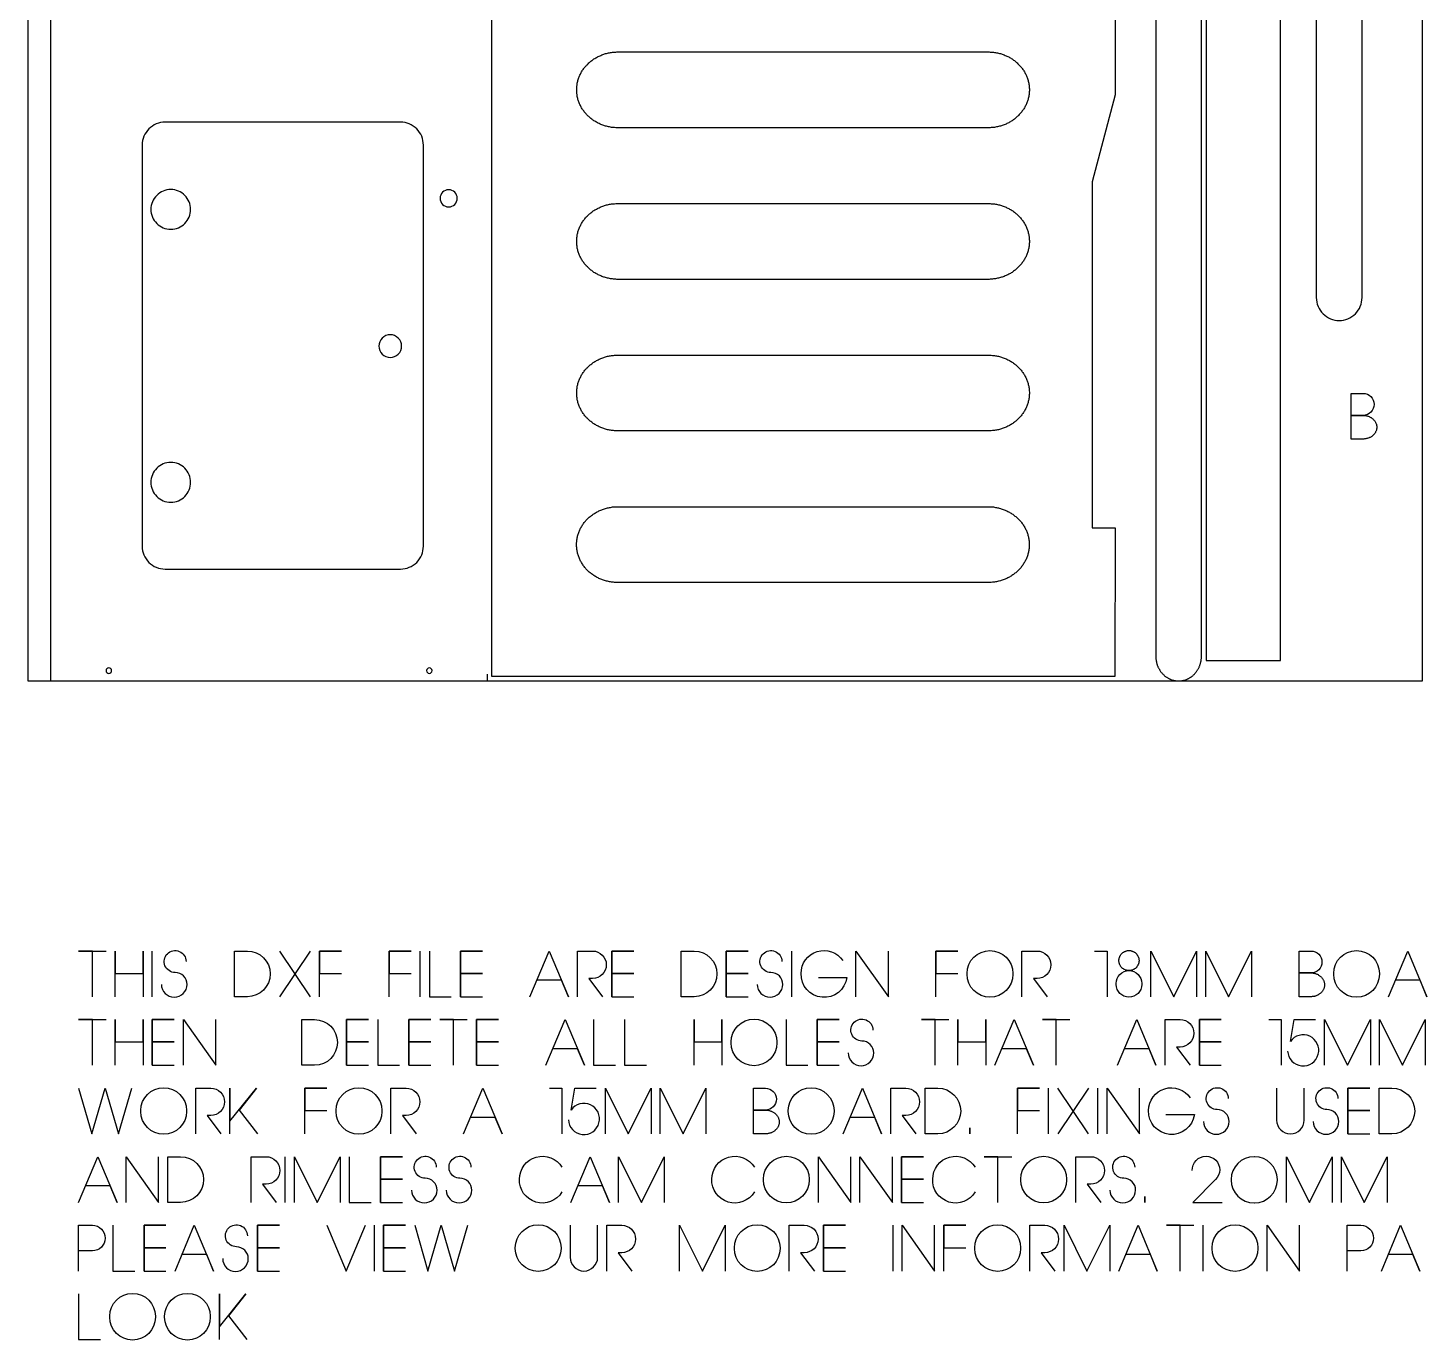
# Model space of a CAD drawing. Extents: x -841 to 7008, y -577 to 2808.
# Drawn here: x 3752 to 4976, y -577 to 571 of the extents above; entities that cross this region are included whole.
import ezdxf

# ---------------------------------------------------------------- set-up
doc = ezdxf.new("R2010")
doc.units = 0
for name, color, linetype in [('DEFAULT_LAYER', 1, 'CONTINUOUS'), ('LAYER_1', 18, 'CONTINUOUS'), ('T5_LOGOLAYER_2', 18, 'CONTINUOUS'), ('T5_LOGOLAYER_20', 18, 'CONTINUOUS')]:
    doc.layers.add(name, color=color, linetype=linetype)

msp = doc.modelspace()

# ---------------------------------------------------------------- linework, layer by layer
at = {"layer": 'DEFAULT_LAYER'}
for points in [[(4628, 517.2), (4628, 516.4), (4627.9, 515.5), (4627.9, 514.7), (4627.8, 513.8), (4627.7, 513), (4627.6, 512.2), (4627.4, 511.3), (4627.2, 510.5), (4627, 509.7), (4626.8, 508.9), (4626.6, 508.1), (4626.4, 507.4), (4626.1, 506.6), (4625.8, 505.8), (4625.5, 505.1), (4625.1, 504.3), (4624.8, 503.6), (4624.4, 502.8), (4624, 502.1), (4623.6, 501.4), (4623.2, 500.7), (4622.8, 500), (4622.3, 499.3), (4621.8, 498.7), (4621.3, 498), (4620.8, 497.4), (4620.3, 496.7), (4619.7, 496.1), (4619.2, 495.5), (4618.6, 494.9), (4618, 494.3), (4617.4, 493.8), (4616.8, 493.2), (4616.2, 492.7), (4615.5, 492.1), (4614.9, 491.6), (4614.2, 491.1), (4613.5, 490.6), (4612.8, 490.2), (4612.1, 489.7), (4611.4, 489.3), (4610.6, 488.9), (4609.9, 488.4), (4609.1, 488.1), (4608.4, 487.7), (4607.6, 487.3), (4606.8, 487), (4606, 486.7), (4605.2, 486.4), (4604.3, 486.1), (4603.5, 485.8), (4602.7, 485.5), (4601.8, 485.3), (4601, 485.1), (4600.1, 484.9), (4599.2, 484.7), (4598.3, 484.6), (4597.5, 484.4), (4596.6, 484.3), (4595.7, 484.2), (4594.7, 484.2), (4593.8, 484.1), (4592.9, 484.1), (4592, 484.1), (4268, 484.1), (4267, 484.1), (4266.1, 484.1), (4265.2, 484.2), (4264.3, 484.2), (4263.4, 484.3), (4262.5, 484.4), (4261.6, 484.6), (4260.7, 484.7), (4259.8, 484.9), (4259, 485.1), (4258.1, 485.3), (4257.3, 485.5), (4256.4, 485.8), (4255.6, 486.1), (4254.8, 486.4), (4254, 486.7), (4253.2, 487), (4252.4, 487.3), (4251.6, 487.7), (4250.8, 488.1), (4250.1, 488.4), (4249.3, 488.9), (4248.6, 489.3), (4247.8, 489.7), (4247.1, 490.2), (4246.4, 490.6), (4245.7, 491.1), (4245.1, 491.6), (4244.4, 492.1), (4243.8, 492.7), (4243.1, 493.2), (4242.5, 493.8), (4241.9, 494.3), (4241.3, 494.9), (4240.7, 495.5), (4240.2, 496.1), (4239.6, 496.7), (4239.1, 497.4), (4238.6, 498), (4238.1, 498.7), (4237.6, 499.3), (4237.2, 500), (4236.7, 500.7), (4236.3, 501.4), (4235.9, 502.1), (4235.5, 502.8), (4235.2, 503.6), (4234.8, 504.3), (4234.5, 505.1), (4234.2, 505.8), (4233.9, 506.6), (4233.6, 507.4), (4233.3, 508.1), (4233.1, 508.9), (4232.9, 509.7), (4232.7, 510.5), (4232.5, 511.3), (4232.4, 512.2), (4232.3, 513), (4232.2, 513.8), (4232.1, 514.7), (4232, 515.5), (4232, 516.4), (4232, 517.2), (4232, 518.1), (4232, 518.9), (4232.1, 519.8), (4232.2, 520.6), (4232.3, 521.4), (4232.4, 522.3), (4232.5, 523.1), (4232.7, 523.9), (4232.9, 524.7), (4233.1, 525.5), (4233.3, 526.3), (4233.6, 527.1), (4233.9, 527.9), (4234.2, 528.6), (4234.5, 529.4), (4234.8, 530.1), (4235.2, 530.9), (4235.5, 531.6), (4235.9, 532.3), (4236.3, 533), (4236.7, 533.7), (4237.2, 534.4), (4237.6, 535.1), (4238.1, 535.8), (4238.6, 536.4), (4239.1, 537.1), (4239.6, 537.7), (4240.2, 538.3), (4240.7, 538.9), (4241.3, 539.5), (4241.9, 540.1), (4242.5, 540.7), (4243.1, 541.2), (4243.8, 541.8), (4244.4, 542.3), (4245.1, 542.8), (4245.7, 543.3), (4246.4, 543.8), (4247.1, 544.3), (4247.8, 544.7), (4248.6, 545.2), (4249.3, 545.6), (4250.1, 546), (4250.8, 546.4), (4251.6, 546.7), (4252.4, 547.1), (4253.2, 547.4), (4254, 547.8), (4254.8, 548.1), (4255.6, 548.4), (4256.4, 548.6), (4257.3, 548.9), (4258.1, 549.1), (4259, 549.3), (4259.8, 549.5), (4260.7, 549.7), (4261.6, 549.9), (4262.5, 550), (4263.4, 550.1), (4264.3, 550.2), (4265.2, 550.3), (4266.1, 550.3), (4267, 550.4), (4268, 550.4), (4592, 550.4), (4592.9, 550.4), (4593.8, 550.3), (4594.7, 550.3), (4595.7, 550.2), (4596.6, 550.1), (4597.5, 550), (4598.3, 549.9), (4599.2, 549.7), (4600.1, 549.5), (4601, 549.3), (4601.8, 549.1), (4602.7, 548.9), (4603.5, 548.6), (4604.3, 548.4), (4605.2, 548.1), (4606, 547.8), (4606.8, 547.4), (4607.6, 547.1), (4608.4, 546.7), (4609.1, 546.4), (4609.9, 546), (4610.6, 545.6), (4611.4, 545.2), (4612.1, 544.7), (4612.8, 544.3), (4613.5, 543.8), (4614.2, 543.3), (4614.9, 542.8), (4615.5, 542.3), (4616.2, 541.8), (4616.8, 541.2), (4617.4, 540.7), (4618, 540.1), (4618.6, 539.5), (4619.2, 538.9), (4619.7, 538.3), (4620.3, 537.7), (4620.8, 537.1), (4621.3, 536.4), (4621.8, 535.8), (4622.3, 535.1), (4622.8, 534.4), (4623.2, 533.7), (4623.6, 533), (4624, 532.3), (4624.4, 531.6), (4624.8, 530.9), (4625.1, 530.1), (4625.5, 529.4), (4625.8, 528.6), (4626.1, 527.9), (4626.4, 527.1), (4626.6, 526.3), (4626.8, 525.5), (4627, 524.7), (4627.2, 523.9), (4627.4, 523.1), (4627.6, 522.3), (4627.7, 521.4), (4627.8, 520.6), (4627.9, 519.8), (4627.9, 518.9), (4628, 518.1)], [(4628, 384.6), (4628, 383.7), (4627.9, 382.9), (4627.9, 382), (4627.8, 381.2), (4627.7, 380.4), (4627.6, 379.5), (4627.4, 378.7), (4627.2, 377.9), (4627, 377.1), (4626.8, 376.3), (4626.6, 375.5), (4626.4, 374.7), (4626.1, 373.9), (4625.8, 373.2), (4625.5, 372.4), (4625.1, 371.7), (4624.8, 370.9), (4624.4, 370.2), (4624, 369.5), (4623.6, 368.8), (4623.2, 368.1), (4622.8, 367.4), (4622.3, 366.7), (4621.8, 366), (4621.3, 365.4), (4620.8, 364.7), (4620.3, 364.1), (4619.7, 363.5), (4619.2, 362.9), (4618.6, 362.3), (4618, 361.7), (4617.4, 361.1), (4616.8, 360.6), (4616.2, 360), (4615.5, 359.5), (4614.9, 359), (4614.2, 358.5), (4613.5, 358), (4612.8, 357.5), (4612.1, 357.1), (4611.4, 356.6), (4610.6, 356.2), (4609.9, 355.8), (4609.1, 355.4), (4608.4, 355), (4607.6, 354.7), (4606.8, 354.4), (4606, 354), (4605.2, 353.7), (4604.3, 353.4), (4603.5, 353.2), (4602.7, 352.9), (4601.8, 352.7), (4601, 352.5), (4600.1, 352.3), (4599.2, 352.1), (4598.3, 351.9), (4597.5, 351.8), (4596.6, 351.7), (4595.7, 351.6), (4594.7, 351.5), (4593.8, 351.5), (4592.9, 351.4), (4592, 351.4), (4268, 351.4), (4267, 351.4), (4266.1, 351.5), (4265.2, 351.5), (4264.3, 351.6), (4263.4, 351.7), (4262.5, 351.8), (4261.6, 351.9), (4260.7, 352.1), (4259.8, 352.3), (4259, 352.5), (4258.1, 352.7), (4257.3, 352.9), (4256.4, 353.2), (4255.6, 353.4), (4254.8, 353.7), (4254, 354), (4253.2, 354.4), (4252.4, 354.7), (4251.6, 355), (4250.8, 355.4), (4250.1, 355.8), (4249.3, 356.2), (4248.6, 356.6), (4247.8, 357.1), (4247.1, 357.5), (4246.4, 358), (4245.7, 358.5), (4245.1, 359), (4244.4, 359.5), (4243.8, 360), (4243.1, 360.6), (4242.5, 361.1), (4241.9, 361.7), (4241.3, 362.3), (4240.7, 362.9), (4240.2, 363.5), (4239.6, 364.1), (4239.1, 364.7), (4238.6, 365.4), (4238.1, 366), (4237.6, 366.7), (4237.2, 367.4), (4236.7, 368.1), (4236.3, 368.8), (4235.9, 369.5), (4235.5, 370.2), (4235.2, 370.9), (4234.8, 371.7), (4234.5, 372.4), (4234.2, 373.2), (4233.9, 373.9), (4233.6, 374.7), (4233.3, 375.5), (4233.1, 376.3), (4232.9, 377.1), (4232.7, 377.9), (4232.5, 378.7), (4232.4, 379.5), (4232.3, 380.4), (4232.2, 381.2), (4232.1, 382), (4232, 382.9), (4232, 383.7), (4232, 384.6), (4232, 385.4), (4232, 386.3), (4232.1, 387.1), (4232.2, 388), (4232.3, 388.8), (4232.4, 389.6), (4232.5, 390.5), (4232.7, 391.3), (4232.9, 392.1), (4233.1, 392.9), (4233.3, 393.7), (4233.6, 394.4), (4233.9, 395.2), (4234.2, 396), (4234.5, 396.7), (4234.8, 397.5), (4235.2, 398.2), (4235.5, 399), (4235.9, 399.7), (4236.3, 400.4), (4236.7, 401.1), (4237.2, 401.8), (4237.6, 402.5), (4238.1, 403.1), (4238.6, 403.8), (4239.1, 404.4), (4239.6, 405.1), (4240.2, 405.7), (4240.7, 406.3), (4241.3, 406.9), (4241.9, 407.5), (4242.5, 408), (4243.1, 408.6), (4243.8, 409.1), (4244.4, 409.7), (4245.1, 410.2), (4245.7, 410.7), (4246.4, 411.2), (4247.1, 411.6), (4247.8, 412.1), (4248.6, 412.5), (4249.3, 412.9), (4250.1, 413.3), (4250.8, 413.7), (4251.6, 414.1), (4252.4, 414.5), (4253.2, 414.8), (4254, 415.1), (4254.8, 415.4), (4255.6, 415.7), (4256.4, 416), (4257.3, 416.2), (4258.1, 416.5), (4259, 416.7), (4259.8, 416.9), (4260.7, 417.1), (4261.6, 417.2), (4262.5, 417.4), (4263.4, 417.5), (4264.3, 417.6), (4265.2, 417.6), (4266.1, 417.7), (4267, 417.7), (4268, 417.7), (4592, 417.7), (4592.9, 417.7), (4593.8, 417.7), (4594.7, 417.6), (4595.7, 417.6), (4596.6, 417.5), (4597.5, 417.4), (4598.3, 417.2), (4599.2, 417.1), (4600.1, 416.9), (4601, 416.7), (4601.8, 416.5), (4602.7, 416.2), (4603.5, 416), (4604.3, 415.7), (4605.2, 415.4), (4606, 415.1), (4606.8, 414.8), (4607.6, 414.5), (4608.4, 414.1), (4609.1, 413.7), (4609.9, 413.3), (4610.6, 412.9), (4611.4, 412.5), (4612.1, 412.1), (4612.8, 411.6), (4613.5, 411.2), (4614.2, 410.7), (4614.9, 410.2), (4615.5, 409.7), (4616.2, 409.1), (4616.8, 408.6), (4617.4, 408), (4618, 407.5), (4618.6, 406.9), (4619.2, 406.3), (4619.7, 405.7), (4620.3, 405.1), (4620.8, 404.4), (4621.3, 403.8), (4621.8, 403.1), (4622.3, 402.5), (4622.8, 401.8), (4623.2, 401.1), (4623.6, 400.4), (4624, 399.7), (4624.4, 399), (4624.8, 398.2), (4625.1, 397.5), (4625.5, 396.7), (4625.8, 396), (4626.1, 395.2), (4626.4, 394.4), (4626.6, 393.7), (4626.8, 392.9), (4627, 392.1), (4627.2, 391.3), (4627.4, 390.5), (4627.6, 389.6), (4627.7, 388.8), (4627.8, 388), (4627.9, 387.1), (4627.9, 386.3), (4628, 385.4)], [(4628, 251.9), (4628, 251.1), (4627.9, 250.2), (4627.9, 249.4), (4627.8, 248.6), (4627.7, 247.7), (4627.6, 246.9), (4627.4, 246.1), (4627.2, 245.3), (4627, 244.5), (4626.8, 243.7), (4626.6, 242.9), (4626.4, 242.1), (4626.1, 241.3), (4625.8, 240.5), (4625.5, 239.8), (4625.1, 239), (4624.8, 238.3), (4624.4, 237.6), (4624, 236.9), (4623.6, 236.1), (4623.2, 235.4), (4622.8, 234.8), (4622.3, 234.1), (4621.8, 233.4), (4621.3, 232.8), (4620.8, 232.1), (4620.3, 231.5), (4619.7, 230.9), (4619.2, 230.2), (4618.6, 229.7), (4618, 229.1), (4617.4, 228.5), (4616.8, 227.9), (4616.2, 227.4), (4615.5, 226.9), (4614.9, 226.4), (4614.2, 225.9), (4613.5, 225.4), (4612.8, 224.9), (4612.1, 224.5), (4611.4, 224), (4610.6, 223.6), (4609.9, 223.2), (4609.1, 222.8), (4608.4, 222.4), (4607.6, 222.1), (4606.8, 221.7), (4606, 221.4), (4605.2, 221.1), (4604.3, 220.8), (4603.5, 220.5), (4602.7, 220.3), (4601.8, 220), (4601, 219.8), (4600.1, 219.6), (4599.2, 219.5), (4598.3, 219.3), (4597.5, 219.2), (4596.6, 219.1), (4595.7, 219), (4594.7, 218.9), (4593.8, 218.8), (4592.9, 218.8), (4592, 218.8), (4268, 218.8), (4267, 218.8), (4266.1, 218.8), (4265.2, 218.9), (4264.3, 219), (4263.4, 219.1), (4262.5, 219.2), (4261.6, 219.3), (4260.7, 219.5), (4259.8, 219.6), (4259, 219.8), (4258.1, 220), (4257.3, 220.3), (4256.4, 220.5), (4255.6, 220.8), (4254.8, 221.1), (4254, 221.4), (4253.2, 221.7), (4252.4, 222.1), (4251.6, 222.4), (4250.8, 222.8), (4250.1, 223.2), (4249.3, 223.6), (4248.6, 224), (4247.8, 224.5), (4247.1, 224.9), (4246.4, 225.4), (4245.7, 225.9), (4245.1, 226.4), (4244.4, 226.9), (4243.8, 227.4), (4243.1, 227.9), (4242.5, 228.5), (4241.9, 229.1), (4241.3, 229.7), (4240.7, 230.2), (4240.2, 230.9), (4239.6, 231.5), (4239.1, 232.1), (4238.6, 232.8), (4238.1, 233.4), (4237.6, 234.1), (4237.2, 234.8), (4236.7, 235.4), (4236.3, 236.1), (4235.9, 236.9), (4235.5, 237.6), (4235.2, 238.3), (4234.8, 239), (4234.5, 239.8), (4234.2, 240.5), (4233.9, 241.3), (4233.6, 242.1), (4233.3, 242.9), (4233.1, 243.7), (4232.9, 244.5), (4232.7, 245.3), (4232.5, 246.1), (4232.4, 246.9), (4232.3, 247.7), (4232.2, 248.6), (4232.1, 249.4), (4232, 250.2), (4232, 251.1), (4232, 251.9), (4232, 252.8), (4232, 253.7), (4232.1, 254.5), (4232.2, 255.3), (4232.3, 256.2), (4232.4, 257), (4232.5, 257.8), (4232.7, 258.6), (4232.9, 259.4), (4233.1, 260.2), (4233.3, 261), (4233.6, 261.8), (4233.9, 262.6), (4234.2, 263.3), (4234.5, 264.1), (4234.8, 264.9), (4235.2, 265.6), (4235.5, 266.3), (4235.9, 267), (4236.3, 267.8), (4236.7, 268.5), (4237.2, 269.1), (4237.6, 269.8), (4238.1, 270.5), (4238.6, 271.1), (4239.1, 271.8), (4239.6, 272.4), (4240.2, 273), (4240.7, 273.6), (4241.3, 274.2), (4241.9, 274.8), (4242.5, 275.4), (4243.1, 275.9), (4243.8, 276.5), (4244.4, 277), (4245.1, 277.5), (4245.7, 278), (4246.4, 278.5), (4247.1, 279), (4247.8, 279.4), (4248.6, 279.9), (4249.3, 280.3), (4250.1, 280.7), (4250.8, 281.1), (4251.6, 281.5), (4252.4, 281.8), (4253.2, 282.2), (4254, 282.5), (4254.8, 282.8), (4255.6, 283.1), (4256.4, 283.4), (4257.3, 283.6), (4258.1, 283.8), (4259, 284.1), (4259.8, 284.3), (4260.7, 284.4), (4261.6, 284.6), (4262.5, 284.7), (4263.4, 284.8), (4264.3, 284.9), (4265.2, 285), (4266.1, 285.1), (4267, 285.1), (4268, 285.1), (4592, 285.1), (4592.9, 285.1), (4593.8, 285.1), (4594.7, 285), (4595.7, 284.9), (4596.6, 284.8), (4597.5, 284.7), (4598.3, 284.6), (4599.2, 284.4), (4600.1, 284.3), (4601, 284.1), (4601.8, 283.8), (4602.7, 283.6), (4603.5, 283.4), (4604.3, 283.1), (4605.2, 282.8), (4606, 282.5), (4606.8, 282.2), (4607.6, 281.8), (4608.4, 281.5), (4609.1, 281.1), (4609.9, 280.7), (4610.6, 280.3), (4611.4, 279.9), (4612.1, 279.4), (4612.8, 279), (4613.5, 278.5), (4614.2, 278), (4614.9, 277.5), (4615.5, 277), (4616.2, 276.5), (4616.8, 275.9), (4617.4, 275.4), (4618, 274.8), (4618.6, 274.2), (4619.2, 273.6), (4619.7, 273), (4620.3, 272.4), (4620.8, 271.8), (4621.3, 271.1), (4621.8, 270.5), (4622.3, 269.8), (4622.8, 269.1), (4623.2, 268.5), (4623.6, 267.8), (4624, 267), (4624.4, 266.3), (4624.8, 265.6), (4625.1, 264.9), (4625.5, 264.1), (4625.8, 263.3), (4626.1, 262.6), (4626.4, 261.8), (4626.6, 261), (4626.8, 260.2), (4627, 259.4), (4627.2, 258.6), (4627.4, 257.8), (4627.6, 257), (4627.7, 256.2), (4627.8, 255.3), (4627.9, 254.5), (4627.9, 253.7), (4628, 252.8)], [(4627.9, 119.3), (4627.9, 118.4), (4627.8, 117.6), (4627.8, 116.7), (4627.7, 115.9), (4627.6, 115.1), (4627.5, 114.2), (4627.3, 113.4), (4627.2, 112.6), (4627, 111.8), (4626.7, 111), (4626.5, 110.2), (4626.3, 109.4), (4626, 108.6), (4625.7, 107.9), (4625.4, 107.1), (4625.1, 106.4), (4624.7, 105.6), (4624.3, 104.9), (4623.9, 104.2), (4623.5, 103.5), (4623.1, 102.8), (4622.7, 102.1), (4622.2, 101.4), (4621.7, 100.7), (4621.2, 100.1), (4620.7, 99.4), (4620.2, 98.8), (4619.7, 98.2), (4619.1, 97.6), (4618.5, 97), (4617.9, 96.4), (4617.3, 95.8), (4616.7, 95.3), (4616.1, 94.7), (4615.4, 94.2), (4614.8, 93.7), (4614.1, 93.2), (4613.4, 92.7), (4612.7, 92.2), (4612, 91.8), (4611.3, 91.3), (4610.5, 90.9), (4609.8, 90.5), (4609, 90.1), (4608.3, 89.7), (4607.5, 89.4), (4606.7, 89), (4605.9, 88.7), (4605.1, 88.4), (4604.3, 88.1), (4603.4, 87.9), (4602.6, 87.6), (4601.7, 87.4), (4600.9, 87.2), (4600, 87), (4599.1, 86.8), (4598.3, 86.6), (4597.4, 86.5), (4596.5, 86.4), (4595.6, 86.3), (4594.7, 86.2), (4593.7, 86.2), (4592.8, 86.1), (4591.9, 86.1), (4267.9, 86.1), (4267, 86.1), (4266, 86.2), (4265.1, 86.2), (4264.2, 86.3), (4263.3, 86.4), (4262.4, 86.5), (4261.5, 86.6), (4260.6, 86.8), (4259.8, 87), (4258.9, 87.2), (4258, 87.4), (4257.2, 87.6), (4256.3, 87.9), (4255.5, 88.1), (4254.7, 88.4), (4253.9, 88.7), (4253.1, 89), (4252.3, 89.4), (4251.5, 89.7), (4250.7, 90.1), (4250, 90.5), (4249.2, 90.9), (4248.5, 91.3), (4247.8, 91.8), (4247, 92.2), (4246.3, 92.7), (4245.7, 93.2), (4245, 93.7), (4244.3, 94.2), (4243.7, 94.7), (4243, 95.3), (4242.4, 95.8), (4241.8, 96.4), (4241.2, 97), (4240.7, 97.6), (4240.1, 98.2), (4239.6, 98.8), (4239, 99.4), (4238.5, 100.1), (4238, 100.7), (4237.6, 101.4), (4237.1, 102.1), (4236.7, 102.8), (4236.2, 103.5), (4235.8, 104.2), (4235.4, 104.9), (4235.1, 105.6), (4234.7, 106.4), (4234.4, 107.1), (4234.1, 107.9), (4233.8, 108.6), (4233.5, 109.4), (4233.2, 110.2), (4233, 111), (4232.8, 111.8), (4232.6, 112.6), (4232.4, 113.4), (4232.3, 114.2), (4232.2, 115.1), (4232.1, 115.9), (4232, 116.7), (4231.9, 117.6), (4231.9, 118.4), (4231.9, 119.3), (4231.9, 120.1), (4231.9, 121), (4232, 121.8), (4232.1, 122.7), (4232.2, 123.5), (4232.3, 124.3), (4232.4, 125.1), (4232.6, 126), (4232.8, 126.8), (4233, 127.6), (4233.2, 128.4), (4233.5, 129.1), (4233.8, 129.9), (4234.1, 130.7), (4234.4, 131.4), (4234.7, 132.2), (4235.1, 132.9), (4235.4, 133.7), (4235.8, 134.4), (4236.2, 135.1), (4236.7, 135.8), (4237.1, 136.5), (4237.6, 137.1), (4238, 137.8), (4238.5, 138.5), (4239, 139.1), (4239.6, 139.7), (4240.1, 140.4), (4240.7, 141), (4241.2, 141.6), (4241.8, 142.2), (4242.4, 142.7), (4243, 143.3), (4243.7, 143.8), (4244.3, 144.3), (4245, 144.9), (4245.7, 145.4), (4246.3, 145.8), (4247, 146.3), (4247.8, 146.8), (4248.5, 147.2), (4249.2, 147.6), (4250, 148), (4250.7, 148.4), (4251.5, 148.8), (4252.3, 149.2), (4253.1, 149.5), (4253.9, 149.8), (4254.7, 150.1), (4255.5, 150.4), (4256.3, 150.7), (4257.2, 150.9), (4258, 151.2), (4258.9, 151.4), (4259.8, 151.6), (4260.6, 151.8), (4261.5, 151.9), (4262.4, 152.1), (4263.3, 152.2), (4264.2, 152.3), (4265.1, 152.3), (4266, 152.4), (4267, 152.4), (4267.9, 152.4), (4591.9, 152.4), (4592.8, 152.4), (4593.7, 152.4), (4594.7, 152.3), (4595.6, 152.3), (4596.5, 152.2), (4597.4, 152.1), (4598.3, 151.9), (4599.1, 151.8), (4600, 151.6), (4600.9, 151.4), (4601.7, 151.2), (4602.6, 150.9), (4603.4, 150.7), (4604.3, 150.4), (4605.1, 150.1), (4605.9, 149.8), (4606.7, 149.5), (4607.5, 149.2), (4608.3, 148.8), (4609, 148.4), (4609.8, 148), (4610.5, 147.6), (4611.3, 147.2), (4612, 146.8), (4612.7, 146.3), (4613.4, 145.8), (4614.1, 145.4), (4614.8, 144.9), (4615.4, 144.3), (4616.1, 143.8), (4616.7, 143.3), (4617.3, 142.7), (4617.9, 142.2), (4618.5, 141.6), (4619.1, 141), (4619.7, 140.4), (4620.2, 139.7), (4620.7, 139.1), (4621.2, 138.5), (4621.7, 137.8), (4622.2, 137.1), (4622.7, 136.5), (4623.1, 135.8), (4623.5, 135.1), (4623.9, 134.4), (4624.3, 133.7), (4624.7, 132.9), (4625.1, 132.2), (4625.4, 131.4), (4625.7, 130.7), (4626, 129.9), (4626.3, 129.1), (4626.5, 128.4), (4626.7, 127.6), (4627, 126.8), (4627.2, 126), (4627.3, 125.1), (4627.5, 124.3), (4627.6, 123.5), (4627.7, 122.7), (4627.8, 121.8), (4627.8, 121), (4627.9, 120.1)]]:
    msp.add_lwpolyline(points, close=True, dxfattribs=at)
for points in [[(4120, 429.8, 0.414214), (4112.5, 422.3, 0.414214), (4120, 414.8, 0.414214), (4127.5, 422.3, 0.414214)], [(3825.1, 9, 0.414214), (3822.7, 11.4, 0.414214), (3820.3, 9, 0.414214), (3822.7, 6.6, 0.414214)], [(4105.5, 9, 0.414214), (4103.1, 11.4, 0.414214), (4100.7, 9, 0.414214), (4103.1, 6.6, 0.414214)]]:
    msp.add_lwpolyline(points, format="xyb", close=True, dxfattribs=at)
msp.add_lwpolyline([(3771.9, 0), (4153.9, 0), (4153.9, 6)], dxfattribs=at)
at = {"layer": 'LAYER_1'}
for points in [[(4097.9, 468.9, 0.414214), (4077.9, 488.9), (3871.9, 488.9, 0.414214), (3851.9, 468.9), (3851.9, 117.9, 0.414214), (3871.9, 97.9), (4077.9, 97.9, 0.414214), (4097.9, 117.9)], [(3894.3, 412.6, 0.414214), (3876.9, 430, 0.414214), (3859.5, 412.6, 0.414214), (3876.9, 395.2, 0.414214)], [(4078.8, 293, 0.414214), (4068.9, 302.9, 0.414214), (4059, 293, 0.414214), (4068.9, 283.1, 0.414214)], [(3894.3, 173.8, 0.414214), (3876.9, 191.2, 0.414214), (3859.5, 173.8, 0.414214), (3876.9, 156.4, 0.414214)]]:
    msp.add_lwpolyline(points, format="xyb", close=True, dxfattribs=at)
at = {"layer": 'T5_LOGOLAYER_2'}
for points in [[(3808.3, -276.3), (3808.3, -236.3), (3796.3, -236.3), (3820.3, -236.3)], [(3828.3, -276.3), (3828.3, -236.3), (3828.3, -255.9), (3852.7, -255.9), (3852.7, -236.3), (3852.7, -276.3)], [(3860.7, -276.3), (3860.7, -236.3)], [(3971.9, -236.3), (3998.7, -276.3)], [(3972.3, -276.3), (3999.1, -236.3)], [(4007.1, -276.3), (4007.1, -236.3), (4026.3, -236.3), (4007.1, -236.3), (4007.1, -255.9), (4026.3, -255.9)], [(4067.9, -276.3), (4067.9, -236.3), (4087.1, -236.3), (4067.9, -236.3), (4067.9, -255.9), (4087.1, -255.9)], [(4095.1, -276.3), (4095.1, -236.3)], [(4103.1, -236.3), (4103.1, -276.3), (4122.3, -276.3)], [(4130.3, -276.3), (4130.3, -236.3), (4149.5, -236.3), (4130.3, -236.3), (4130.3, -255.9), (4149.5, -255.9), (4130.3, -255.9), (4130.3, -276.3), (4149.5, -276.3)], [(4191.1, -276.3), (4207.9, -236.3), (4224.7, -276.3), (4218.7, -261.9), (4197.5, -261.9)], [(4262.7, -276.3), (4262.7, -236.3), (4281.9, -236.3), (4262.7, -236.3), (4262.7, -255.9), (4281.9, -255.9), (4262.7, -255.9), (4262.7, -276.3), (4281.9, -276.3)], [(4362.7, -276.3), (4362.7, -236.3), (4381.9, -236.3), (4362.7, -236.3), (4362.7, -255.9), (4381.9, -255.9), (4362.7, -255.9), (4362.7, -276.3), (4381.9, -276.3)], [(4420.3, -276.3), (4420.3, -236.3)], [(4476.3, -276.3), (4476.3, -236.3), (4504.7, -276.3), (4504.7, -236.3)], [(4546.3, -276.3), (4546.3, -236.3), (4565.5, -236.3), (4546.3, -236.3), (4546.3, -255.9), (4565.5, -255.9)], [(4685.1, -236.3), (4695.9, -236.3), (4695.9, -276.3)], [(4734.3, -276.3), (4734.3, -236.3), (4754.3, -276.3), (4774.3, -236.3), (4774.3, -276.3)], [(4782.3, -276.3), (4782.3, -236.3), (4802.3, -276.3), (4822.3, -236.3), (4822.3, -276.3)], [(4942.2, -276.3), (4959, -236.3), (4975.8, -276.3), (4969.8, -261.9), (4948.6, -261.9)], [(3808.3, -336.3), (3808.3, -296.3), (3796.3, -296.3), (3820.3, -296.3)], [(3828.3, -336.3), (3828.3, -296.3), (3828.3, -315.9), (3852.7, -315.9), (3852.7, -296.3), (3852.7, -336.3)], [(3860.7, -336.3), (3860.7, -296.3), (3879.9, -296.3), (3860.7, -296.3), (3860.7, -315.9), (3879.9, -315.9), (3860.7, -315.9), (3860.7, -336.3), (3879.9, -336.3)], [(3887.9, -336.3), (3887.9, -296.3), (3916.3, -336.3), (3916.3, -296.3)], [(4030.7, -336.3), (4030.7, -296.3), (4049.9, -296.3), (4030.7, -296.3), (4030.7, -315.9), (4049.9, -315.9), (4030.7, -315.9), (4030.7, -336.3), (4049.9, -336.3)], [(4057.9, -296.3), (4057.9, -336.3), (4077.1, -336.3)], [(4085.1, -336.3), (4085.1, -296.3), (4104.3, -296.3), (4085.1, -296.3), (4085.1, -315.9), (4104.3, -315.9), (4085.1, -315.9), (4085.1, -336.3), (4104.3, -336.3)], [(4124.3, -336.3), (4124.3, -296.3), (4112.3, -296.3), (4136.3, -296.3)], [(4144.3, -336.3), (4144.3, -296.3), (4163.5, -296.3), (4144.3, -296.3), (4144.3, -315.9), (4163.5, -315.9), (4144.3, -315.9), (4144.3, -336.3), (4163.5, -336.3)], [(4205.1, -336.3), (4221.9, -296.3), (4238.7, -336.3), (4232.7, -321.9), (4211.5, -321.9)], [(4246.7, -296.3), (4246.7, -336.3), (4265.9, -336.3)], [(4273.9, -296.3), (4273.9, -336.3), (4293.1, -336.3)], [(4334.7, -336.3), (4334.7, -296.3), (4334.7, -315.9), (4359.1, -315.9), (4359.1, -296.3), (4359.1, -336.3)], [(4415.1, -296.3), (4415.1, -336.3), (4434.3, -336.3)], [(4442.3, -336.3), (4442.3, -296.3), (4461.5, -296.3), (4442.3, -296.3), (4442.3, -315.9), (4461.5, -315.9), (4442.3, -315.9), (4442.3, -336.3), (4461.5, -336.3)], [(4545.5, -336.3), (4545.5, -296.3), (4533.5, -296.3), (4557.5, -296.3)], [(4565.5, -336.3), (4565.5, -296.3), (4565.5, -315.9), (4589.9, -315.9), (4589.9, -296.3), (4589.9, -336.3)], [(4597.9, -336.3), (4614.7, -296.3), (4631.5, -336.3), (4625.5, -321.9), (4604.3, -321.9)], [(4651.5, -336.3), (4651.5, -296.3), (4639.5, -296.3), (4663.5, -296.3)], [(4705.1, -336.3), (4721.9, -296.3), (4738.7, -336.3), (4732.7, -321.9), (4711.5, -321.9)], [(4776.7, -336.3), (4776.7, -296.3), (4795.9, -296.3), (4776.7, -296.3), (4776.7, -315.9), (4795.9, -315.9), (4776.7, -315.9), (4776.7, -336.3), (4795.9, -336.3)], [(4837.5, -296.3), (4848.3, -296.3), (4848.3, -336.3)], [(4886.3, -336.3), (4886.3, -296.3), (4906.3, -336.3), (4926.3, -296.3), (4926.3, -336.3)], [(4934.3, -336.3), (4934.3, -296.3), (4954.3, -336.3), (4974.3, -296.3), (4974.3, -336.3)], [(3796.3, -356.3), (3807.9, -396.3), (3819.5, -356.3), (3831.1, -396.3), (3842.7, -356.3)], [(3928.7, -396.3), (3928.7, -356.3), (3928.7, -385.1), (3951.9, -356.3), (3936.7, -375.5), (3952.7, -396.3)], [(3994.3, -396.3), (3994.3, -356.3), (4013.5, -356.3), (3994.3, -356.3), (3994.3, -375.9), (4013.5, -375.9)], [(4133.1, -396.3), (4149.9, -356.3), (4166.7, -396.3), (4160.7, -381.9), (4139.5, -381.9)], [(4208.3, -356.3), (4219.1, -356.3), (4219.1, -396.3)], [(4257.1, -396.3), (4257.1, -356.3), (4277.1, -396.3), (4297.1, -356.3), (4297.1, -396.3)], [(4305.1, -396.3), (4305.1, -356.3), (4325.1, -396.3), (4345.1, -356.3), (4345.1, -396.3)], [(4465.1, -396.3), (4481.9, -356.3), (4498.7, -396.3), (4492.7, -381.9), (4471.5, -381.9)], [(4617.5, -396.3), (4617.5, -356.3), (4636.7, -356.3), (4617.5, -356.3), (4617.5, -375.9), (4636.7, -375.9)], [(4644.7, -396.3), (4644.7, -356.3)], [(4652.7, -356.3), (4679.5, -396.3)], [(4653.1, -396.3), (4679.9, -356.3)], [(4687.9, -396.3), (4687.9, -356.3)], [(4695.9, -396.3), (4695.9, -356.3), (4724.3, -396.3), (4724.3, -356.3)], [(4906.7, -396.3), (4906.7, -356.3), (4925.9, -356.3), (4906.7, -356.3), (4906.7, -375.9), (4925.9, -375.9), (4906.7, -375.9), (4906.7, -396.3), (4925.9, -396.3)], [(3796.3, -456.3), (3813.1, -416.3), (3829.9, -456.3), (3823.9, -441.9), (3802.7, -441.9)], [(3837.9, -456.3), (3837.9, -416.3), (3866.3, -456.3), (3866.3, -416.3)], [(3977.1, -456.3), (3977.1, -416.3)], [(3985.1, -456.3), (3985.1, -416.3), (4005.1, -456.3), (4025.1, -416.3), (4025.1, -456.3)], [(4033.1, -416.3), (4033.1, -456.3), (4052.3, -456.3)], [(4060.3, -456.3), (4060.3, -416.3), (4079.5, -416.3), (4060.3, -416.3), (4060.3, -435.9), (4079.5, -435.9), (4060.3, -435.9), (4060.3, -456.3), (4079.5, -456.3)], [(4227, -456.3), (4243.8, -416.3), (4260.6, -456.3), (4254.6, -441.9), (4233.4, -441.9)], [(4268.6, -456.3), (4268.6, -416.3), (4288.6, -456.3), (4308.6, -416.3), (4308.6, -456.3)], [(4443.4, -456.3), (4443.4, -416.3), (4471.8, -456.3), (4471.8, -416.3)], [(4479.8, -456.3), (4479.8, -416.3), (4508.2, -456.3), (4508.2, -416.3)], [(4516.2, -456.3), (4516.2, -416.3), (4535.4, -416.3), (4516.2, -416.3), (4516.2, -435.9), (4535.4, -435.9), (4516.2, -435.9), (4516.2, -456.3), (4535.4, -456.3)], [(4600.5, -456.3), (4600.5, -416.3), (4588.5, -416.3), (4612.5, -416.3)], [(4852.9, -456.3), (4852.9, -416.3), (4872.9, -456.3), (4892.9, -416.3), (4892.9, -456.3)], [(4900.9, -456.3), (4900.9, -416.3), (4920.9, -456.3), (4940.9, -416.3), (4940.9, -456.3)], [(3826.3, -476.3), (3826.3, -516.3), (3845.5, -516.3)], [(3853.5, -516.3), (3853.5, -476.3), (3872.7, -476.3), (3853.5, -476.3), (3853.5, -495.9), (3872.7, -495.9), (3853.5, -495.9), (3853.5, -516.3), (3872.7, -516.3)], [(3880.7, -516.3), (3897.5, -476.3), (3914.3, -516.3), (3908.3, -501.9), (3887.1, -501.9)], [(3952.7, -516.3), (3952.7, -476.3), (3971.9, -476.3), (3952.7, -476.3), (3952.7, -495.9), (3971.9, -495.9), (3952.7, -495.9), (3952.7, -516.3), (3971.9, -516.3)], [(4013.5, -476.3), (4030.3, -516.3), (4047.1, -476.3)], [(4055.1, -516.3), (4055.1, -476.3)], [(4063.1, -516.3), (4063.1, -476.3), (4082.3, -476.3), (4063.1, -476.3), (4063.1, -495.9), (4082.3, -495.9), (4063.1, -495.9), (4063.1, -516.3), (4082.3, -516.3)], [(4090.3, -476.3), (4101.9, -516.3), (4113.5, -476.3), (4125.1, -516.3), (4136.7, -476.3)], [(4321.9, -516.3), (4321.9, -476.3), (4341.9, -516.3), (4361.9, -476.3), (4361.9, -516.3)], [(4447.9, -516.3), (4447.9, -476.3), (4467.1, -476.3), (4447.9, -476.3), (4447.9, -495.9), (4467.1, -495.9), (4447.9, -495.9), (4447.9, -516.3), (4467.1, -516.3)], [(4508.7, -516.3), (4508.7, -476.3)], [(4516.7, -516.3), (4516.7, -476.3), (4545.1, -516.3), (4545.1, -476.3)], [(4553.1, -516.3), (4553.1, -476.3), (4572.3, -476.3), (4553.1, -476.3), (4553.1, -495.9), (4572.3, -495.9)], [(4658.3, -516.3), (4658.3, -476.3), (4678.3, -516.3), (4698.3, -476.3), (4698.3, -516.3)], [(4706.3, -516.3), (4723.1, -476.3), (4739.9, -516.3), (4733.9, -501.9), (4712.7, -501.9)], [(4759.9, -516.3), (4759.9, -476.3), (4747.9, -476.3), (4771.9, -476.3)], [(4779.9, -516.3), (4779.9, -476.3)], [(4835.9, -516.3), (4835.9, -476.3), (4864.3, -516.3), (4864.3, -476.3)], [(4935.9, -516.3), (4952.7, -476.3), (4969.5, -516.3), (4963.5, -501.9), (4942.3, -501.9)], [(3796.3, -536.3), (3796.3, -576.3), (3815.5, -576.3)], [(3919.5, -576.3), (3919.5, -536.3), (3919.5, -565.1), (3942.7, -536.3), (3927.5, -555.5), (3943.5, -576.3)]]:
    msp.add_lwpolyline(points, dxfattribs=at)
for points in [[(3868.7, -265.5, 1), (3891.1, -265.5, 0.415385), (3880.7, -255.1, -0.668438), (3873.9, -238.7, -0.668438), (3890.3, -245.5)], [(4232.7, -276.3), (4232.7, -236.3), (4245.9, -236.3, -1), (4245.9, -260.3), (4242.7, -260.3), (4254.7, -276.3)], [(4389.9, -265.5, 1), (4412.3, -265.5, 0.415385), (4401.9, -255.1, -0.668438), (4395.1, -238.7, -0.668438), (4411.5, -245.5)], [(4443.5, -259.5), (4468.3, -259.5, -0.955296), (4428.3, -255.9, -0.741566), (4464.7, -244.7)], [(4621.5, -276.3), (4621.5, -236.3), (4634.7, -236.3, -1), (4634.7, -260.3), (4631.5, -260.3), (4643.5, -276.3)], [(4469.5, -325.5, 1), (4491.9, -325.5, 0.415385), (4481.5, -315.1, -0.668438), (4474.7, -298.7, -0.668438), (4491.1, -305.5)], [(4746.7, -336.3), (4746.7, -296.3), (4759.9, -296.3, -1), (4759.9, -320.3), (4756.7, -320.3), (4768.7, -336.3)], [(4853.9, -323.9, 0.857608), (4880.7, -326.7, 0.839431), (4856.3, -315.5), (4859.5, -296.3), (4878.3, -296.3)], [(3898.7, -396.3), (3898.7, -356.3), (3911.9, -356.3, -1), (3911.9, -380.3), (3908.7, -380.3), (3920.7, -396.3)], [(4069.5, -396.3), (4069.5, -356.3), (4082.7, -356.3, -1), (4082.7, -380.3), (4079.5, -380.3), (4091.5, -396.3)], [(4224.7, -383.9, 0.857608), (4251.5, -386.7, 0.839431), (4227.1, -375.5), (4230.3, -356.3), (4249.1, -356.3)], [(4506.7, -396.3), (4506.7, -356.3), (4519.9, -356.3, -1), (4519.9, -380.3), (4516.7, -380.3), (4528.7, -396.3)], [(4747.5, -379.5), (4772.3, -379.5, -0.955296), (4732.3, -375.9, -0.741566), (4768.7, -364.7)], [(4780.3, -385.5, 1), (4802.7, -385.5, 0.415385), (4792.3, -375.1, -0.668438), (4785.5, -358.7, -0.668438), (4801.9, -365.5)], [(4844.3, -356.3), (4844.3, -384.3, 1), (4868.3, -384.3), (4868.3, -356.3)], [(4876.3, -385.5, 1), (4898.7, -385.5, 0.415385), (4888.3, -375.1, -0.668438), (4881.5, -358.7, -0.668438), (4897.9, -365.5)], [(4087.5, -445.5, 1), (4109.9, -445.5, 0.415385), (4099.5, -435.1, -0.668438), (4092.7, -418.7, -0.668438), (4109.1, -425.5)], [(4117.9, -445.5, 1), (4140.3, -445.5, 0.415385), (4129.9, -435.1, -0.668438), (4123.1, -418.7, -0.668438), (4139.5, -425.5)], [(4219.1, -447.1, -0.77786), (4181.9, -435.9, -0.756443), (4219.1, -425.5)], [(4387.4, -447.1, -0.77786), (4350.2, -435.9, -0.756443), (4387.4, -425.5)], [(4580.6, -447.1, -0.77786), (4543.4, -435.9, -0.756443), (4580.6, -425.5)], [(4698.5, -445.5, 1), (4720.9, -445.5, 0.415385), (4710.5, -435.1, -0.668438), (4703.7, -418.7, -0.668438), (4720.1, -425.5)], [(4770.5, -428.3, -0.423868), (4782.5, -415.9, -0.413911), (4794.5, -427.9, -0.194637), (4790.9, -436.3), (4770.9, -456.3), (4796.5, -456.3)], [(3947.1, -456.3), (3947.1, -416.3), (3960.3, -416.3, -1), (3960.3, -440.3), (3957.1, -440.3), (3969.1, -456.3)], [(4668.5, -456.3), (4668.5, -416.3), (4681.7, -416.3, -1), (4681.7, -440.3), (4678.5, -440.3), (4690.5, -456.3)], [(3796.3, -516.3), (3796.3, -476.3), (3808.3, -476.3, -1), (3808.3, -498.7), (3796.3, -498.7)], [(3922.3, -505.5, 1), (3944.7, -505.5, 0.415385), (3934.3, -495.1, -0.668438), (3927.5, -478.7, -0.668438), (3943.9, -485.5)], [(4226.3, -476.3), (4226.3, -504.3, 1), (4250.3, -504.3), (4250.3, -476.3)], [(4258.3, -516.3), (4258.3, -476.3), (4271.5, -476.3, -1), (4271.5, -500.3), (4268.3, -500.3), (4280.3, -516.3)], [(4417.9, -516.3), (4417.9, -476.3), (4431.1, -476.3, -1), (4431.1, -500.3), (4427.9, -500.3), (4439.9, -516.3)], [(4628.3, -516.3), (4628.3, -476.3), (4641.5, -476.3, -1), (4641.5, -500.3), (4638.3, -500.3), (4650.3, -516.3)], [(4905.9, -516.3), (4905.9, -476.3), (4917.9, -476.3, -1), (4917.9, -498.7), (4905.9, -498.7)]]:
    msp.add_lwpolyline(points, format="xyb", dxfattribs=at)
for points in [[(3932.7, -276.3), (3932.7, -236.3), (3943.9, -236.3, -1), (3943.9, -276.3)], [(4323.5, -276.3), (4323.5, -236.3), (4334.7, -236.3, -1), (4334.7, -276.3)], [(4613.5, -256.7, -1), (4573.5, -256.7), (4573.5, -255.9, -1), (4613.5, -255.9)], [(4863.9, -276.3), (4863.9, -236.3), (4874.3, -236.3, -1), (4874.3, -255.5), (4863.9, -255.5), (4874.3, -255.5), (4874.9, -255.5), (4875.5, -255.5), (4876.1, -255.6), (4876.7, -255.7), (4877.3, -255.8), (4877.8, -256), (4878.4, -256.1), (4878.9, -256.3), (4879.5, -256.5), (4880, -256.7), (4880.5, -257), (4881, -257.3), (4881.4, -257.6), (4881.9, -257.9), (4882.3, -258.2), (4882.7, -258.5), (4883.1, -258.9), (4883.5, -259.3), (4883.9, -259.7), (4884.2, -260.1), (4884.5, -260.5), (4884.8, -260.9), (4885.1, -261.4), (4885.3, -261.8), (4885.5, -262.3), (4885.7, -262.8), (4885.9, -263.3), (4886, -263.8), (4886.1, -264.3), (4886.1, -264.6), (4886.2, -264.8), (4886.2, -265.1), (4886.2, -265.4), (4886.2, -265.6), (4886.2, -265.9), (4886.2, -266.2), (4886.2, -266.4), (4886.2, -266.7), (4886.2, -267), (4886.1, -267.2), (4886.1, -267.5), (4886, -268), (4885.9, -268.5), (4885.7, -269), (4885.5, -269.5), (4885.3, -269.9), (4885.1, -270.4), (4884.8, -270.9), (4884.5, -271.3), (4884.2, -271.7), (4883.9, -272.1), (4883.5, -272.5), (4883.1, -272.9), (4882.7, -273.2), (4882.3, -273.6), (4881.9, -273.9), (4881.4, -274.2), (4881, -274.5), (4880.5, -274.8), (4880, -275), (4879.5, -275.3), (4878.9, -275.5), (4878.4, -275.7), (4877.8, -275.8), (4877.3, -276), (4876.7, -276.1), (4876.1, -276.2), (4875.5, -276.2), (4874.9, -276.3), (4874.3, -276.3)], [(4934.2, -256.7, -1), (4894.2, -256.7), (4894.2, -255.9, -1), (4934.2, -255.9)], [(4715.1, -253.5, -0.414286), (4726.3, -264.7), (4726.3, -265.5, -1), (4703.9, -265.5), (4703.9, -264.7, -0.414286)], [(3991.5, -336.3), (3991.5, -296.3), (4002.7, -296.3, -1), (4002.7, -336.3)], [(4407.1, -316.7, -1), (4367.1, -316.7), (4367.1, -315.9, -1), (4407.1, -315.9)], [(3890.7, -376.7, -1), (3850.7, -376.7), (3850.7, -375.9, -1), (3890.7, -375.9)], [(4061.5, -376.7, -1), (4021.5, -376.7), (4021.5, -375.9, -1), (4061.5, -375.9)], [(4386.7, -396.3), (4386.7, -356.3), (4397.1, -356.3, -1), (4397.1, -375.5), (4386.7, -375.5), (4397.1, -375.5), (4397.8, -375.5), (4398.4, -375.5), (4399, -375.6), (4399.6, -375.7), (4400.1, -375.8), (4400.7, -376), (4401.3, -376.1), (4401.8, -376.3), (4402.3, -376.5), (4402.8, -376.7), (4403.3, -377), (4403.8, -377.3), (4404.3, -377.6), (4404.7, -377.9), (4405.2, -378.2), (4405.6, -378.5), (4406, -378.9), (4406.4, -379.3), (4406.7, -379.7), (4407.1, -380.1), (4407.4, -380.5), (4407.7, -380.9), (4407.9, -381.4), (4408.2, -381.8), (4408.4, -382.3), (4408.6, -382.8), (4408.7, -383.3), (4408.8, -383.8), (4409, -384.3), (4409, -384.6), (4409, -384.8), (4409.1, -385.1), (4409.1, -385.4), (4409.1, -385.6), (4409.1, -385.9), (4409.1, -386.2), (4409.1, -386.4), (4409.1, -386.7), (4409, -387), (4409, -387.2), (4409, -387.5), (4408.8, -388), (4408.7, -388.5), (4408.6, -389), (4408.4, -389.5), (4408.2, -389.9), (4407.9, -390.4), (4407.7, -390.9), (4407.4, -391.3), (4407.1, -391.7), (4406.7, -392.1), (4406.4, -392.5), (4406, -392.9), (4405.6, -393.2), (4405.2, -393.6), (4404.7, -393.9), (4404.3, -394.2), (4403.8, -394.5), (4403.3, -394.8), (4402.8, -395), (4402.3, -395.3), (4401.8, -395.5), (4401.3, -395.7), (4400.7, -395.8), (4400.1, -396), (4399.6, -396.1), (4399, -396.2), (4398.4, -396.2), (4397.8, -396.3), (4397.1, -396.3)], [(4457.1, -376.7, -1), (4417.1, -376.7), (4417.1, -375.9, -1), (4457.1, -375.9)], [(4536.7, -396.3), (4536.7, -356.3), (4547.9, -356.3, -1), (4547.9, -396.3)], [(4933.9, -396.3), (4933.9, -356.3), (4945.1, -356.3, -1), (4945.1, -396.3)], [(4435.4, -436.7, -1), (4395.4, -436.7), (4395.4, -435.9, -1), (4435.4, -435.9)], [(4660.5, -436.7, -1), (4620.5, -436.7), (4620.5, -435.9, -1), (4660.5, -435.9)], [(3874.3, -456.3), (3874.3, -416.3), (3885.5, -416.3, -1), (3885.5, -456.3)], [(4824.5, -456.7), (4824.9, -456.7, 0.413333), (4844.9, -436.7), (4844.9, -436.3, 0.413333), (4824.9, -416.3), (4824.5, -416.3, 0.413333), (4804.5, -436.3), (4804.5, -436.7, 0.413333)], [(4218.3, -496.7, -1), (4178.3, -496.7), (4178.3, -495.9, -1), (4218.3, -495.9)], [(4409.9, -496.7, -1), (4369.9, -496.7), (4369.9, -495.9, -1), (4409.9, -495.9)], [(4620.3, -496.7, -1), (4580.3, -496.7), (4580.3, -495.9, -1), (4620.3, -495.9)], [(4827.9, -496.7, -1), (4787.9, -496.7), (4787.9, -495.9, -1), (4827.9, -495.9)], [(3863.5, -556.7, -1), (3823.5, -556.7), (3823.5, -555.9, -1), (3863.5, -555.9)], [(3911.5, -556.7, -1), (3871.5, -556.7), (3871.5, -555.9, -1), (3911.5, -555.9)]]:
    msp.add_lwpolyline(points, format="xyb", close=True, dxfattribs=at)
for points in [[(4715.1, -253.5), (4714.6, -253.5), (4714.2, -253.4), (4713.8, -253.4), (4713.3, -253.3), (4712.9, -253.2), (4712.5, -253.1), (4712.1, -253), (4711.7, -252.8), (4711.3, -252.6), (4710.9, -252.4), (4710.5, -252.2), (4710.2, -252), (4709.8, -251.7), (4709.5, -251.5), (4709.2, -251.2), (4708.9, -250.9), (4708.6, -250.6), (4708.3, -250.3), (4708, -250), (4707.8, -249.6), (4707.6, -249.3), (4707.4, -248.9), (4707.2, -248.5), (4707, -248.1), (4706.8, -247.7), (4706.7, -247.3), (4706.6, -246.9), (4706.5, -246.5), (4706.4, -246), (4706.3, -245.6), (4706.3, -245.1), (4706.3, -244.7), (4706.3, -244.2), (4706.3, -243.8), (4706.4, -243.4), (4706.5, -242.9), (4706.6, -242.5), (4706.7, -242.1), (4706.8, -241.7), (4707, -241.3), (4707.2, -240.9), (4707.4, -240.5), (4707.6, -240.1), (4707.8, -239.8), (4708, -239.4), (4708.3, -239.1), (4708.6, -238.8), (4708.9, -238.5), (4709.2, -238.2), (4709.5, -237.9), (4709.8, -237.6), (4710.2, -237.4), (4710.5, -237.2), (4710.9, -237), (4711.3, -236.8), (4711.7, -236.6), (4712.1, -236.4), (4712.5, -236.3), (4712.9, -236.2), (4713.3, -236.1), (4713.8, -236), (4714.2, -235.9), (4714.6, -235.9), (4715.1, -235.9), (4715.5, -235.9), (4716, -235.9), (4716.4, -236), (4716.9, -236.1), (4717.3, -236.2), (4717.7, -236.3), (4718.1, -236.4), (4718.5, -236.6), (4718.9, -236.8), (4719.3, -237), (4719.7, -237.2), (4720, -237.4), (4720.4, -237.6), (4720.7, -237.9), (4721, -238.2), (4721.3, -238.5), (4721.6, -238.8), (4721.9, -239.1), (4722.1, -239.4), (4722.4, -239.8), (4722.6, -240.1), (4722.8, -240.5), (4723, -240.9), (4723.2, -241.3), (4723.4, -241.7), (4723.5, -242.1), (4723.6, -242.5), (4723.7, -242.9), (4723.8, -243.4), (4723.8, -243.8), (4723.9, -244.2), (4723.9, -244.7), (4723.9, -245.1), (4723.8, -245.6), (4723.8, -246), (4723.7, -246.5), (4723.6, -246.9), (4723.5, -247.3), (4723.4, -247.7), (4723.2, -248.1), (4723, -248.5), (4722.8, -248.9), (4722.6, -249.3), (4722.4, -249.6), (4722.1, -250), (4721.9, -250.3), (4721.6, -250.6), (4721.3, -250.9), (4721, -251.2), (4720.7, -251.5), (4720.4, -251.7), (4720, -252), (4719.7, -252.2), (4719.3, -252.4), (4718.9, -252.6), (4718.5, -252.8), (4718.1, -253), (4717.7, -253.1), (4717.3, -253.2), (4716.9, -253.3), (4716.4, -253.4), (4716, -253.4), (4715.5, -253.5)], [(4575.9, -396.3), (4575.9, -391.1)], [(4728.9, -456.3), (4728.9, -451.1)]]:
    msp.add_lwpolyline(points, close=True, dxfattribs=at)
at = {"layer": 'T5_LOGOLAYER_20'}
for points in [[(3752, 0), (4972, 0), (4972, 2440), (3752, 2440)], [(4702.9, 611.6), (4703, 512.9), (4683, 436.7), (4683, 134), (4703, 134), (4702.8, 4), (4157.9, 4), (4158, 1267), (4702.9, 1267)], [(4782.6, 1248.8), (4782.6, 17.8), (4847.6, 17.8), (4847.6, 1248.8)]]:
    msp.add_lwpolyline(points, close=True, dxfattribs=at)
for points in [[(3772, 0), (3772, 1267), (4153.9, 1267)], [(4738.6, 1245.2), (4738.6, 21.8), (4738.6, 21.2), (4738.6, 20.6), (4738.6, 20.1), (4738.7, 19.5), (4738.7, 19), (4738.8, 18.5), (4738.9, 17.9), (4739, 17.4), (4739.1, 16.9), (4739.2, 16.3), (4739.3, 15.8), (4739.5, 15.3), (4739.6, 14.8), (4739.8, 14.3), (4739.9, 13.8), (4740.1, 13.3), (4740.3, 12.8), (4740.5, 12.3), (4740.7, 11.9), (4741, 11.4), (4741.2, 10.9), (4741.5, 10.5), (4741.7, 10), (4742, 9.6), (4742.2, 9.2), (4742.5, 8.7), (4742.8, 8.3), (4743.1, 7.9), (4743.4, 7.5), (4743.8, 7.1), (4744.1, 6.7), (4744.4, 6.4), (4744.8, 6), (4745.1, 5.7), (4745.5, 5.3), (4745.8, 5), (4746.2, 4.6), (4746.6, 4.3), (4747, 4), (4747.4, 3.7), (4747.8, 3.4), (4748.2, 3.2), (4748.6, 2.9), (4749, 2.6), (4749.5, 2.4), (4749.9, 2.1), (4750.3, 1.9), (4750.8, 1.7), (4751.2, 1.5), (4751.7, 1.3), (4752.1, 1.1), (4752.6, 1), (4753.1, 0.8), (4753.6, 0.7), (4754, 0.6), (4754.5, 0.4), (4755, 0.3), (4755.5, 0.3), (4756, 0.2), (4756.5, 0.1), (4757, 0.1), (4757.5, 0), (4758, 0), (4758.6, 0), (4759.1, 0), (4759.6, 0), (4760.1, 0.1), (4760.6, 0.1), (4761.1, 0.2), (4761.6, 0.3), (4762.1, 0.3), (4762.6, 0.4), (4763.1, 0.6), (4763.6, 0.7), (4764, 0.8), (4764.5, 1), (4765, 1.1), (4765.4, 1.3), (4765.9, 1.5), (4766.3, 1.7), (4766.8, 1.9), (4767.2, 2.1), (4767.7, 2.4), (4768.1, 2.6), (4768.5, 2.9), (4768.9, 3.2), (4769.3, 3.4), (4769.7, 3.7), (4770.1, 4), (4770.5, 4.3), (4770.9, 4.6), (4771.3, 5), (4771.6, 5.3), (4772, 5.7), (4772.4, 6), (4772.7, 6.4), (4773, 6.7), (4773.4, 7.1), (4773.7, 7.5), (4774, 7.9), (4774.3, 8.3), (4774.6, 8.7), (4774.9, 9.2), (4775.1, 9.6), (4775.4, 10), (4775.7, 10.5), (4775.9, 10.9), (4776.1, 11.4), (4776.4, 11.9), (4776.6, 12.3), (4776.8, 12.8), (4777, 13.3), (4777.2, 13.8), (4777.3, 14.3), (4777.5, 14.8), (4777.7, 15.3), (4777.8, 15.8), (4777.9, 16.3), (4778, 16.9), (4778.2, 17.4), (4778.2, 17.9), (4778.3, 18.5), (4778.4, 19), (4778.5, 19.5), (4778.5, 20.1), (4778.5, 20.6), (4778.6, 21.2), (4778.6, 21.8), (4778.6, 1245.2)]]:
    msp.add_lwpolyline(points, dxfattribs=at)
for points in [[(4879, 335.4, 0.414214), (4899, 315.4, 0.414214), (4919, 335.4), (4919, 1055.4, 0.414214), (4899, 1075.4, 0.414214), (4879, 1055.4)], [(4909.5, 211.6), (4909.5, 251.6), (4919.9, 251.6, -1), (4919.9, 232.4), (4909.5, 232.4), (4919.9, 232.4), (4920.5, 232.4), (4921.1, 232.4), (4921.7, 232.3), (4922.3, 232.2), (4922.9, 232.1), (4923.4, 232), (4924, 231.8), (4924.5, 231.6), (4925.1, 231.4), (4925.6, 231.2), (4926.1, 230.9), (4926.6, 230.6), (4927, 230.4), (4927.5, 230), (4927.9, 229.7), (4928.3, 229.4), (4928.7, 229), (4929.1, 228.6), (4929.5, 228.2), (4929.8, 227.8), (4930.1, 227.4), (4930.4, 227), (4930.7, 226.5), (4930.9, 226.1), (4931.1, 225.6), (4931.3, 225.1), (4931.5, 224.6), (4931.6, 224.1), (4931.7, 223.6), (4931.7, 223.3), (4931.8, 223.1), (4931.8, 222.8), (4931.8, 222.6), (4931.8, 222.3), (4931.8, 222), (4931.8, 221.8), (4931.8, 221.5), (4931.8, 221.2), (4931.8, 221), (4931.7, 220.7), (4931.7, 220.4), (4931.6, 219.9), (4931.5, 219.4), (4931.3, 218.9), (4931.1, 218.4), (4930.9, 218), (4930.7, 217.5), (4930.4, 217.1), (4930.1, 216.6), (4929.8, 216.2), (4929.5, 215.8), (4929.1, 215.4), (4928.7, 215), (4928.3, 214.7), (4927.9, 214.3), (4927.5, 214), (4927, 213.7), (4926.6, 213.4), (4926.1, 213.1), (4925.6, 212.9), (4925.1, 212.6), (4924.5, 212.4), (4924, 212.3), (4923.4, 212.1), (4922.9, 212), (4922.3, 211.8), (4921.7, 211.7), (4921.1, 211.7), (4920.5, 211.6), (4919.9, 211.6)]]:
    msp.add_lwpolyline(points, format="xyb", close=True, dxfattribs=at)

doc.saveas('drawing.dxf')
